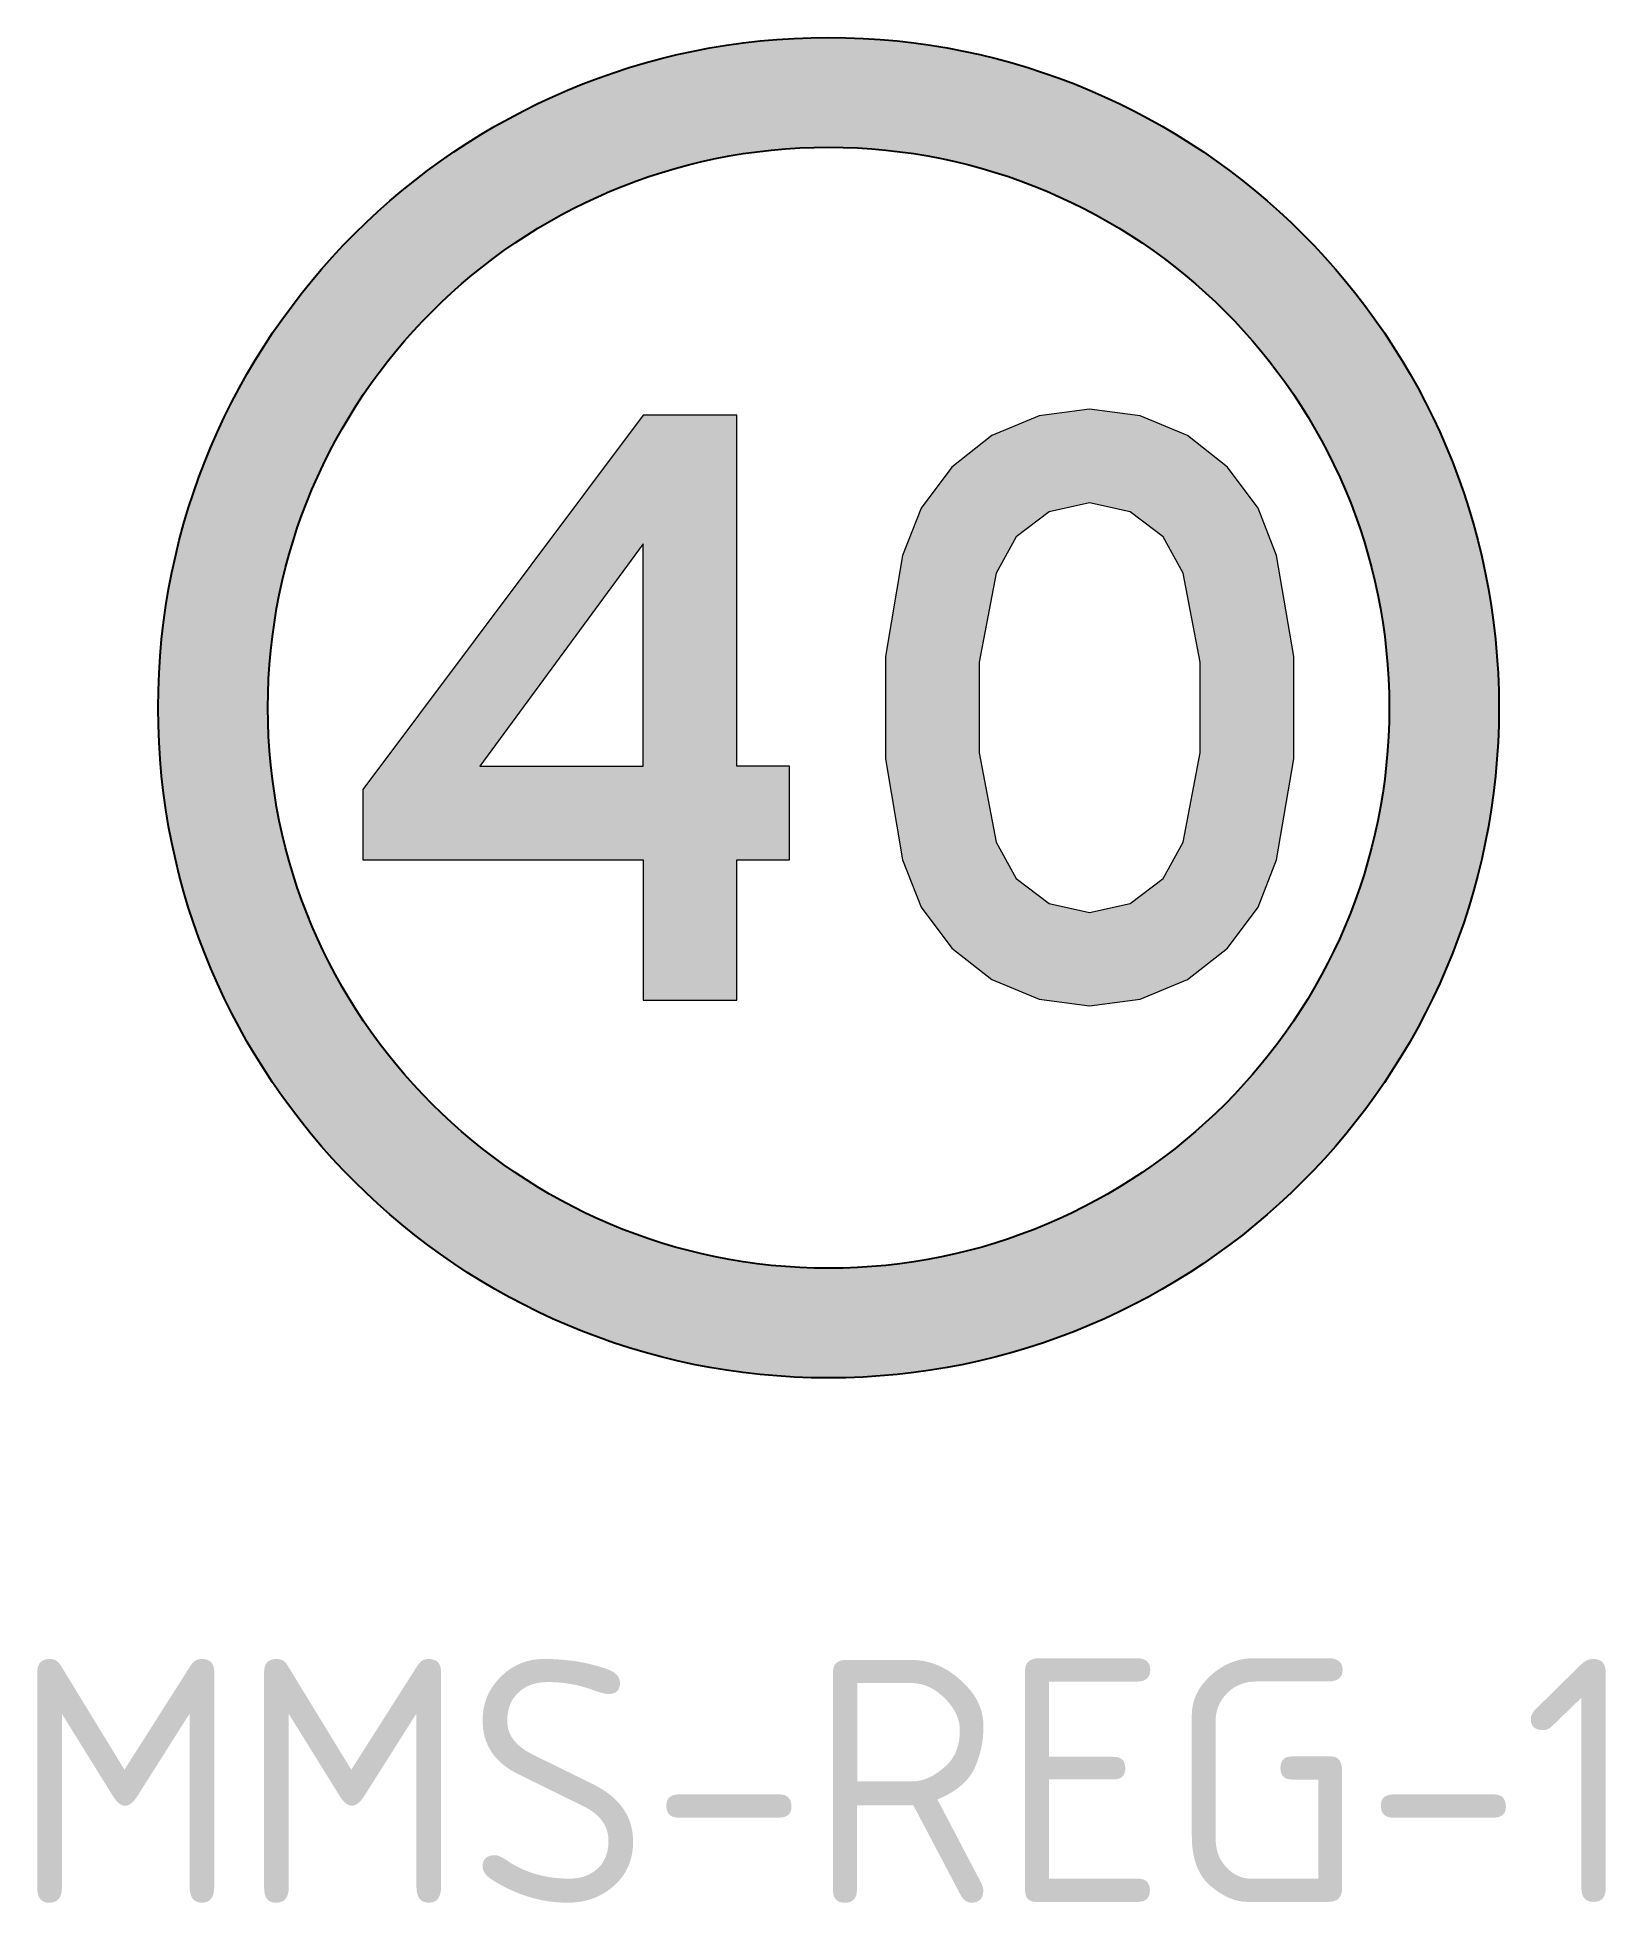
# Model space of a CAD drawing. Extents: x 155 to 359, y 73 to 240.
# Drawn here: x 155.3 to 219.7, y 163 to 239.6 of the extents above.
import ezdxf

# ---------------------------------------------------------------- set-up
doc = ezdxf.new("R2010")
doc.units = 0
doc.header["$LTSCALE"] = 0.8
doc.layers.add('L25', color=1, linetype='CONTINUOUS')
doc.layers.add('RED', color=10, linetype='CONTINUOUS')
doc.styles.add('ISO', font='iso3098b.shx')

msp = doc.modelspace()

# ---------------------------------------------------------------- hatches: boundary and pattern name
at = {"layer": 'L25'}
h = msp.add_hatch(color=256, dxfattribs=at)
h.paths.add_polyline_path([(202.348, 206.536), (203.041, 210.199), (203.041, 213.924), (202.348, 217.578), (201.529, 219.072), (200.17, 220.088), (198.506, 220.457), (196.85, 220.088), (195.491, 219.072), (194.672, 217.578), (193.979, 213.924), (193.979, 210.199), (194.672, 206.536), (195.491, 205.052), (196.85, 204.026), (198.506, 203.657), (200.17, 204.026), (201.529, 205.052)], flags=16)
h.paths.add_polyline_path([(206.181, 205.817), (206.883, 209.956), (206.883, 214.158), (206.181, 218.298), (205.417, 220.25), (204.166, 221.924), (202.519, 223.22), (200.584, 224.03), (198.506, 224.3), (196.436, 224.03), (194.501, 223.22), (192.854, 221.924), (191.604, 220.25), (190.839, 218.298), (190.137, 214.158), (190.137, 209.956), (190.839, 205.817), (191.604, 203.873), (192.854, 202.19), (194.501, 200.903), (196.436, 200.093), (198.506, 199.823), (200.584, 200.093), (202.519, 200.903), (204.166, 202.19), (205.417, 203.873)])
h = msp.add_hatch(color=256, dxfattribs=at)
h.paths.add_polyline_path([(168.693, 205.817), (180.202, 205.817), (180.202, 200.057), (184.036, 200.057), (184.036, 205.817), (186.195, 205.817), (186.195, 209.659), (184.036, 209.659), (184.036, 224.057), (180.202, 224.057), (168.693, 208.696)])
h.paths.add_polyline_path([(173.489, 209.659), (180.202, 209.659), (180.202, 218.775)], flags=17)
at = {"layer": 'RED'}
h = msp.add_hatch(color=256, dxfattribs=at)
edge = h.paths.add_edge_path(flags=16)
edge.add_arc((187.8, 212.055), 23, 0, 360)
edge = h.paths.add_edge_path()
edge.add_arc((187.8, 212.055), 27.5, 0, 360)

# ---------------------------------------------------------------- linework, layer by layer
at = {"layer": 'L25', "lineweight": 0}
for points in [[(206.181, 205.817), (206.883, 209.956), (206.883, 214.158), (206.181, 218.298), (205.417, 220.25), (204.166, 221.924), (202.519, 223.22), (200.584, 224.03), (198.506, 224.3), (196.436, 224.03), (194.501, 223.22), (192.854, 221.924), (191.604, 220.25), (190.839, 218.298), (190.137, 214.158), (190.137, 209.956), (190.839, 205.817), (191.604, 203.873), (192.854, 202.19), (194.501, 200.903), (196.436, 200.093), (198.506, 199.823), (200.584, 200.093), (202.519, 200.903), (204.166, 202.19), (205.417, 203.873)], [(168.693, 205.817), (180.202, 205.817), (180.202, 200.057), (184.036, 200.057), (184.036, 205.817), (186.195, 205.817), (186.195, 209.659), (184.036, 209.659), (184.036, 224.057), (180.202, 224.057), (168.693, 208.696), (168.693, 205.817)], [(202.348, 206.536), (203.041, 210.199), (203.041, 213.924), (202.348, 217.578), (201.529, 219.072), (200.17, 220.088), (198.506, 220.457), (196.85, 220.088), (195.491, 219.072), (194.672, 217.578), (193.979, 213.924), (193.979, 210.199), (194.672, 206.536), (195.491, 205.052), (196.85, 204.026), (198.506, 203.657), (200.17, 204.026), (201.529, 205.052)], [(173.489, 209.659), (180.202, 209.659), (180.202, 218.775), (173.489, 209.659)]]:
    msp.add_lwpolyline(points, close=True, dxfattribs=at)
at = {"layer": 'RED'}
for radius in [27.5, 23]:
    msp.add_circle((187.8, 212.055), radius, dxfattribs=at)

# ---------------------------------------------------------------- texts
at = {"layer": 'L25', "insert": (154.319, 173.024), "char_height": 10, "width": 40.11621, "attachment_point": 1, "style": 'ISO'}
msp.add_mtext('{\\C3;MMS-REG-1}', dxfattribs=at)

doc.saveas('drawing.dxf')
